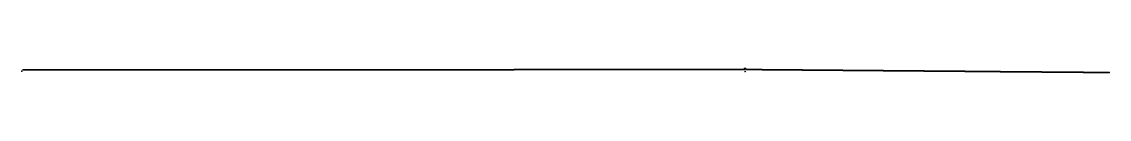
# Model space of a CAD drawing. Header units: metres. Extents: x 0 to 360, y 2 to 7054.
# Drawn here: x 0 to 22.49, y 42.11 to 42.19 of the extents above; entities that cross this region are included whole.
import ezdxf

# ---------------------------------------------------------------- set-up
doc = ezdxf.new("R2010")
doc.units = ezdxf.units.M

msp = doc.modelspace()

# ---------------------------------------------------------------- linework, layer by layer
for p in [(0, 42.137), (0.03, 42.165), (0.04, 42.165), (0.05, 42.165), (0.06, 42.165), (0.07, 42.165), (0.08, 42.165), (0.09, 42.165), (0.1, 42.165), (0.11, 42.165), (0.12, 42.165), (0.13, 42.165), (0.14, 42.165), (0.15, 42.165), (0.16, 42.165), (0.17, 42.165), (0.18, 42.165), (0.19, 42.165), (0.2, 42.165), (0.21, 42.165), (0.22, 42.165), (0.229, 42.165), (0.239, 42.165), (0.249, 42.165), (0.259, 42.165), (0.269, 42.165), (0.279, 42.165), (0.289, 42.165), (0.299, 42.165), (0.309, 42.165), (0.319, 42.165), (0.329, 42.165), (0.339, 42.165), (0.349, 42.165), (0.359, 42.165), (0.369, 42.165), (0.379, 42.165), (0.389, 42.165), (0.399, 42.165), (0.409, 42.165), (0.419, 42.165), (0.429, 42.165), (0.439, 42.165), (0.449, 42.165), (0.459, 42.165), (0.469, 42.165), (0.479, 42.165), (0.489, 42.165), (0.499, 42.165), (0.509, 42.165), (0.519, 42.165), (0.529, 42.165), (0.539, 42.165), (0.549, 42.165), (0.559, 42.165), (0.569, 42.165), (0.579, 42.165), (0.589, 42.165), (0.599, 42.165), (0.609, 42.165), (0.619, 42.165), (0.629, 42.165), (0.639, 42.165), (0.649, 42.165), (0.659, 42.165), (0.669, 42.165), (0.678, 42.165), (0.688, 42.165), (0.698, 42.165), (0.708, 42.165), (0.718, 42.165), (0.728, 42.165), (0.738, 42.165), (0.748, 42.165), (0.758, 42.165), (0.768, 42.165), (0.778, 42.165), (0.788, 42.165), (0.798, 42.165), (0.808, 42.165), (0.818, 42.165), (0.828, 42.165), (0.838, 42.165), (0.848, 42.165), (0.858, 42.165), (0.868, 42.165), (0.878, 42.165), (0.888, 42.165), (0.898, 42.165), (0.908, 42.165), (0.918, 42.165), (0.928, 42.165), (0.938, 42.165), (0.948, 42.165), (0.958, 42.165), (0.968, 42.165), (0.978, 42.165), (0.988, 42.165), (0.998, 42.165), (1.008, 42.165), (1.018, 42.165), (1.028, 42.165), (1.038, 42.165), (1.048, 42.165), (1.058, 42.165), (1.068, 42.165), (1.078, 42.165), (1.088, 42.165), (1.098, 42.165), (1.108, 42.165), (1.118, 42.165), (1.128, 42.165), (1.137, 42.165), (1.147, 42.165), (1.157, 42.165), (1.167, 42.165), (1.177, 42.165), (1.187, 42.165), (1.197, 42.165), (1.207, 42.165), (1.217, 42.165), (1.227, 42.165), (1.237, 42.165), (1.247, 42.165), (1.257, 42.165), (1.267, 42.165), (1.277, 42.165), (1.287, 42.165), (1.297, 42.165), (1.307, 42.165), (1.317, 42.165), (1.327, 42.165), (1.337, 42.165), (1.347, 42.165), (1.357, 42.165), (1.367, 42.165), (1.377, 42.165), (1.387, 42.165), (1.397, 42.165), (1.407, 42.165), (1.417, 42.165), (1.427, 42.165), (1.437, 42.165), (1.447, 42.165), (1.457, 42.165), (1.467, 42.165), (1.477, 42.165), (1.487, 42.165), (1.497, 42.165), (1.507, 42.165), (1.517, 42.165), (1.527, 42.165), (1.537, 42.165), (1.547, 42.165), (1.557, 42.165), (1.567, 42.165), (1.577, 42.165), (1.586, 42.165), (1.596, 42.165), (1.606, 42.165), (1.616, 42.165), (1.626, 42.165), (1.636, 42.165), (1.646, 42.165), (1.656, 42.165), (1.666, 42.165), (1.676, 42.165), (1.686, 42.165), (1.696, 42.165), (1.706, 42.165), (1.716, 42.165), (1.726, 42.165), (1.736, 42.165), (1.746, 42.165), (1.756, 42.165), (1.766, 42.165), (1.776, 42.165), (1.786, 42.165), (1.796, 42.165), (1.806, 42.165), (1.816, 42.165), (1.826, 42.165), (1.836, 42.165), (1.846, 42.165), (1.856, 42.165), (1.866, 42.165), (1.876, 42.165), (1.886, 42.165), (1.896, 42.165), (1.906, 42.165), (1.916, 42.165), (1.926, 42.165), (1.936, 42.165), (1.946, 42.165), (1.956, 42.165), (1.966, 42.165), (1.976, 42.165), (1.986, 42.165), (1.996, 42.165), (2.006, 42.165), (2.016, 42.165), (2.026, 42.165), (2.035, 42.165), (2.045, 42.165), (2.055, 42.165), (2.065, 42.165), (2.075, 42.165), (2.085, 42.165), (2.095, 42.165), (2.105, 42.165), (2.115, 42.165), (2.125, 42.165), (2.135, 42.165), (2.145, 42.165), (2.155, 42.165), (2.165, 42.165), (2.175, 42.165), (2.185, 42.165), (2.195, 42.165), (2.205, 42.165), (2.215, 42.165), (2.225, 42.165), (2.235, 42.165), (2.245, 42.165), (2.255, 42.165), (2.265, 42.165), (2.275, 42.165), (2.285, 42.165), (2.295, 42.165), (2.305, 42.165), (2.315, 42.165), (2.325, 42.165), (2.335, 42.165), (2.345, 42.165), (2.355, 42.165), (2.365, 42.165), (2.375, 42.165), (2.385, 42.165), (2.395, 42.165), (2.405, 42.165), (2.415, 42.165), (2.425, 42.165), (2.435, 42.165), (2.445, 42.165), (2.455, 42.165), (2.465, 42.165), (2.475, 42.165), (2.484, 42.165), (2.494, 42.165), (2.504, 42.165), (2.514, 42.165), (2.524, 42.165), (2.534, 42.165), (2.544, 42.165), (2.554, 42.165), (2.564, 42.165), (2.574, 42.165), (2.584, 42.165), (2.594, 42.165), (2.604, 42.165), (2.614, 42.165), (2.624, 42.165), (2.634, 42.165), (2.644, 42.165), (2.654, 42.165), (2.664, 42.165), (2.674, 42.165), (2.684, 42.165), (2.694, 42.165), (2.704, 42.165), (2.714, 42.165), (2.724, 42.165), (2.734, 42.165), (2.744, 42.165), (2.754, 42.165), (2.764, 42.165), (2.774, 42.165), (2.784, 42.165), (2.794, 42.165), (2.804, 42.165), (2.814, 42.165), (2.824, 42.165), (2.834, 42.165), (2.844, 42.165), (2.854, 42.165), (2.864, 42.165), (2.874, 42.165), (2.884, 42.165), (2.894, 42.165), (2.904, 42.165), (2.914, 42.165), (2.924, 42.165), (2.933, 42.165), (2.943, 42.165), (2.953, 42.165), (2.963, 42.165), (2.973, 42.165), (2.983, 42.165), (2.993, 42.165), (3.003, 42.165), (3.013, 42.165), (3.023, 42.165), (3.033, 42.165), (3.043, 42.165), (3.053, 42.165), (3.063, 42.165), (3.073, 42.165), (3.083, 42.165), (3.093, 42.165), (3.103, 42.165), (3.113, 42.165), (3.123, 42.165), (3.133, 42.165), (3.143, 42.165), (3.153, 42.165), (3.163, 42.165), (3.173, 42.165), (3.183, 42.165), (3.193, 42.165), (3.203, 42.165), (3.213, 42.165), (3.223, 42.165), (3.233, 42.165), (3.243, 42.165), (3.253, 42.165), (3.263, 42.165), (3.273, 42.165), (3.283, 42.165), (3.293, 42.165), (3.303, 42.165), (3.313, 42.165), (3.323, 42.165), (3.333, 42.165), (3.343, 42.165), (3.353, 42.165), (3.363, 42.165), (3.373, 42.165), (3.383, 42.165), (3.392, 42.165), (3.402, 42.165), (3.412, 42.165), (3.422, 42.165), (3.432, 42.165), (3.442, 42.165), (3.452, 42.165), (3.462, 42.165), (3.472, 42.165), (3.482, 42.165), (3.492, 42.165), (3.502, 42.165), (3.512, 42.165), (3.522, 42.165), (3.532, 42.165), (3.542, 42.165), (3.552, 42.165), (3.562, 42.165), (3.572, 42.165), (3.582, 42.165), (3.592, 42.165), (3.602, 42.165), (3.612, 42.165), (3.622, 42.165), (3.632, 42.165), (3.642, 42.165), (3.652, 42.165), (3.662, 42.165), (3.672, 42.165), (3.682, 42.165), (3.692, 42.165), (3.702, 42.165), (3.712, 42.165), (3.722, 42.165), (3.732, 42.165), (3.742, 42.165), (3.752, 42.165), (3.762, 42.165), (3.772, 42.165), (3.782, 42.165), (3.792, 42.165), (3.802, 42.165), (3.812, 42.165), (3.822, 42.165), (3.832, 42.165), (3.841, 42.165), (3.851, 42.165), (3.861, 42.165), (3.871, 42.165), (3.881, 42.165), (3.891, 42.165), (3.901, 42.165), (3.911, 42.165), (3.921, 42.165), (3.931, 42.165), (3.941, 42.165), (3.951, 42.165), (3.961, 42.165), (3.971, 42.165), (3.981, 42.165), (3.991, 42.165), (4.001, 42.165), (4.011, 42.165), (4.021, 42.165), (4.031, 42.165), (4.041, 42.165), (4.051, 42.165), (4.061, 42.165), (4.071, 42.165), (4.081, 42.165), (4.091, 42.165), (4.101, 42.165), (4.111, 42.165), (4.121, 42.165), (4.131, 42.165), (4.141, 42.165), (4.151, 42.165), (4.161, 42.165), (4.171, 42.165), (4.181, 42.165), (4.191, 42.165), (4.201, 42.165), (4.211, 42.165), (4.221, 42.165), (4.231, 42.165), (4.241, 42.165), (4.251, 42.165), (4.261, 42.165), (4.271, 42.165), (4.281, 42.165), (4.29, 42.165), (4.3, 42.165), (4.31, 42.165), (4.32, 42.165), (4.33, 42.165), (4.34, 42.165), (4.35, 42.165), (4.36, 42.165), (4.37, 42.165), (4.38, 42.165), (4.39, 42.165), (4.4, 42.165), (4.41, 42.165), (4.42, 42.165), (4.43, 42.165), (4.44, 42.165), (4.45, 42.165), (4.46, 42.165), (4.47, 42.165), (4.48, 42.165), (4.49, 42.165), (4.5, 42.165), (4.51, 42.165), (4.52, 42.165), (4.53, 42.165), (4.54, 42.165), (4.55, 42.165), (4.56, 42.165), (4.57, 42.165), (4.58, 42.165), (4.59, 42.165), (4.6, 42.165), (4.61, 42.165), (4.62, 42.165), (4.63, 42.165), (4.64, 42.165), (4.65, 42.165), (4.66, 42.165), (4.67, 42.165), (4.68, 42.165), (4.69, 42.165), (4.7, 42.165), (4.71, 42.165), (4.72, 42.165), (4.73, 42.165), (4.739, 42.165), (4.749, 42.165), (4.759, 42.165), (4.769, 42.165), (4.779, 42.165), (4.789, 42.165), (4.799, 42.165), (4.809, 42.165), (4.819, 42.165), (4.829, 42.165), (4.839, 42.165), (4.849, 42.165), (4.859, 42.165), (4.869, 42.165), (4.879, 42.165), (4.889, 42.165), (4.899, 42.165), (4.909, 42.165), (4.919, 42.165), (4.929, 42.165), (4.939, 42.166), (4.949, 42.166), (4.959, 42.166), (4.969, 42.166), (4.979, 42.166), (4.989, 42.166), (4.999, 42.166), (5.009, 42.166), (5.019, 42.166), (5.029, 42.166), (5.039, 42.166), (5.049, 42.166), (5.059, 42.166), (5.069, 42.166), (5.079, 42.166), (5.089, 42.166), (5.099, 42.166), (5.109, 42.166), (5.119, 42.166), (5.129, 42.166), (5.139, 42.166), (5.149, 42.166), (5.159, 42.166), (5.169, 42.166), (5.179, 42.166), (5.189, 42.166), (5.198, 42.166), (5.208, 42.166), (5.218, 42.166), (5.228, 42.166), (5.238, 42.166), (5.248, 42.166), (5.258, 42.166), (5.268, 42.166), (5.278, 42.166), (5.288, 42.166), (5.298, 42.166), (5.308, 42.166), (5.318, 42.166), (5.328, 42.166), (5.338, 42.166), (5.348, 42.166), (5.358, 42.166), (5.368, 42.166), (5.378, 42.166), (5.388, 42.166), (5.398, 42.166), (5.408, 42.166), (5.418, 42.166), (5.428, 42.166), (5.438, 42.166), (5.448, 42.166), (5.458, 42.166), (5.468, 42.166), (5.478, 42.166), (5.488, 42.166), (5.498, 42.166), (5.508, 42.166), (5.518, 42.166), (5.528, 42.166), (5.538, 42.166), (5.548, 42.166), (5.558, 42.166), (5.568, 42.166), (5.578, 42.166), (5.588, 42.166), (5.598, 42.166), (5.608, 42.166), (5.618, 42.166), (5.628, 42.166), (5.638, 42.166), (5.647, 42.166), (5.657, 42.166), (5.667, 42.166), (5.677, 42.166), (5.687, 42.166), (5.697, 42.166), (5.707, 42.166), (5.717, 42.166), (5.727, 42.166), (5.737, 42.166), (5.747, 42.166), (5.757, 42.166), (5.767, 42.166), (5.777, 42.166), (5.787, 42.166), (5.797, 42.166), (5.807, 42.166), (5.817, 42.166), (5.827, 42.166), (5.837, 42.166), (5.847, 42.166), (5.857, 42.166), (5.867, 42.166), (5.877, 42.166), (5.887, 42.166), (5.897, 42.166), (5.907, 42.166), (5.917, 42.166), (5.927, 42.166), (5.937, 42.166), (5.947, 42.166), (5.957, 42.166), (5.967, 42.166), (5.977, 42.166), (5.987, 42.166), (5.997, 42.166), (6.007, 42.166), (6.017, 42.166), (6.027, 42.166), (6.037, 42.166), (6.047, 42.166), (6.057, 42.166), (6.067, 42.166), (6.077, 42.166), (6.087, 42.166), (6.096, 42.166), (6.106, 42.166), (6.116, 42.166), (6.126, 42.166), (6.136, 42.166), (6.146, 42.166), (6.156, 42.166), (6.166, 42.166), (6.176, 42.166), (6.186, 42.166), (6.196, 42.166), (6.206, 42.166), (6.216, 42.166), (6.226, 42.166), (6.236, 42.166), (6.246, 42.166), (6.256, 42.166), (6.266, 42.166), (6.276, 42.166), (6.286, 42.166), (6.296, 42.166), (6.306, 42.166), (6.316, 42.166), (6.326, 42.166), (6.336, 42.166), (6.346, 42.166), (6.356, 42.166), (6.366, 42.166), (6.376, 42.166), (6.386, 42.166), (6.396, 42.166), (6.406, 42.166), (6.416, 42.166), (6.426, 42.166), (6.436, 42.166), (6.446, 42.166), (6.456, 42.166), (6.466, 42.166), (6.476, 42.166), (6.486, 42.166), (6.496, 42.166), (6.506, 42.166), (6.516, 42.166), (6.526, 42.166), (6.536, 42.166), (6.545, 42.166), (6.555, 42.166), (6.565, 42.166), (6.575, 42.166), (6.585, 42.166), (6.595, 42.166), (6.605, 42.166), (6.615, 42.166), (6.625, 42.166), (6.635, 42.166), (6.645, 42.166), (6.655, 42.166), (6.665, 42.166), (6.675, 42.166), (6.685, 42.166), (6.695, 42.166), (6.705, 42.166), (6.715, 42.166), (6.725, 42.166), (6.735, 42.166), (6.745, 42.166), (6.755, 42.166), (6.765, 42.166), (6.775, 42.166), (6.785, 42.166), (6.795, 42.166), (6.805, 42.166), (6.815, 42.166), (6.825, 42.166), (6.835, 42.166), (6.845, 42.166), (6.855, 42.166), (6.865, 42.166), (6.875, 42.166), (6.885, 42.166), (6.895, 42.166), (6.905, 42.166), (6.915, 42.166), (6.925, 42.166), (6.935, 42.166), (6.945, 42.166), (6.955, 42.166), (6.965, 42.166), (6.975, 42.166), (6.985, 42.166), (6.995, 42.166), (7.004, 42.166), (7.014, 42.166), (7.024, 42.166), (7.034, 42.166), (7.044, 42.166), (7.054, 42.166), (7.064, 42.166), (7.074, 42.166), (7.084, 42.166), (7.094, 42.166), (7.104, 42.166), (7.114, 42.166), (7.124, 42.166), (7.134, 42.166), (7.144, 42.166), (7.154, 42.166), (7.164, 42.166), (7.174, 42.166), (7.184, 42.166), (7.194, 42.166), (7.204, 42.166), (7.214, 42.166), (7.224, 42.166), (7.234, 42.166), (7.244, 42.166), (7.254, 42.166), (7.264, 42.166), (7.274, 42.166), (7.284, 42.166), (7.294, 42.166), (7.304, 42.166), (7.314, 42.166), (7.324, 42.166), (7.334, 42.166), (7.344, 42.166), (7.354, 42.166), (7.364, 42.166), (7.374, 42.166), (7.384, 42.166), (7.394, 42.166), (7.404, 42.166), (7.414, 42.166), (7.424, 42.166), (7.434, 42.166), (7.444, 42.166), (7.453, 42.166), (7.463, 42.166), (7.473, 42.166), (7.483, 42.166), (7.493, 42.166), (7.503, 42.166), (7.513, 42.166), (7.523, 42.166), (7.533, 42.166), (7.543, 42.166), (7.553, 42.166), (7.563, 42.166), (7.573, 42.166), (7.583, 42.166), (7.593, 42.166), (7.603, 42.166), (7.613, 42.166), (7.623, 42.166), (7.633, 42.166), (7.643, 42.166), (7.653, 42.166), (7.663, 42.166), (7.673, 42.166), (7.683, 42.166), (7.693, 42.166), (7.703, 42.166), (7.713, 42.166), (7.723, 42.166), (7.733, 42.166), (7.743, 42.166), (7.753, 42.166), (7.763, 42.166), (7.773, 42.166), (7.783, 42.166), (7.793, 42.166), (7.803, 42.166), (7.813, 42.166), (7.823, 42.166), (7.833, 42.166), (7.843, 42.166), (7.853, 42.166), (7.863, 42.166), (7.873, 42.166), (7.883, 42.166), (7.893, 42.166), (7.902, 42.166), (7.912, 42.166), (7.922, 42.166), (7.932, 42.166), (7.942, 42.166), (7.952, 42.166), (7.962, 42.166), (7.972, 42.166), (7.982, 42.167), (7.992, 42.167), (8.002, 42.167), (8.012, 42.167), (8.022, 42.167), (8.032, 42.167), (8.042, 42.167), (8.052, 42.167), (8.062, 42.167), (8.072, 42.167), (8.082, 42.167), (8.092, 42.167), (8.102, 42.167), (8.112, 42.167), (8.122, 42.167), (8.132, 42.167), (8.142, 42.167), (8.152, 42.167), (8.162, 42.167), (8.172, 42.167), (8.182, 42.167), (8.192, 42.167), (8.202, 42.167), (8.212, 42.167), (8.222, 42.167), (8.232, 42.167), (8.242, 42.167), (8.252, 42.167), (8.262, 42.167), (8.272, 42.167), (8.282, 42.167), (8.292, 42.167), (8.302, 42.167), (8.312, 42.167), (8.322, 42.167), (8.332, 42.167), (8.342, 42.167), (8.351, 42.167), (8.361, 42.167), (8.371, 42.167), (8.381, 42.167), (8.391, 42.167), (8.401, 42.167), (8.411, 42.167), (8.421, 42.167), (8.431, 42.167), (8.441, 42.167), (8.451, 42.167), (8.461, 42.167), (8.471, 42.167), (8.481, 42.167), (8.491, 42.167), (8.501, 42.167), (8.511, 42.167), (8.521, 42.167), (8.531, 42.167), (8.541, 42.167), (8.551, 42.167), (8.561, 42.167), (8.571, 42.167), (8.581, 42.167), (8.591, 42.167), (8.601, 42.167), (8.611, 42.167), (8.621, 42.167), (8.631, 42.167), (8.641, 42.167), (8.651, 42.167), (8.661, 42.167), (8.671, 42.167), (8.681, 42.167), (8.691, 42.167), (8.701, 42.167), (8.711, 42.167), (8.721, 42.167), (8.731, 42.167), (8.741, 42.167), (8.751, 42.167), (8.761, 42.167), (8.771, 42.167), (8.781, 42.167), (8.791, 42.167), (8.8, 42.167), (8.81, 42.167), (8.82, 42.167), (8.83, 42.167), (8.84, 42.167), (8.85, 42.167), (8.86, 42.167), (8.87, 42.167), (8.88, 42.167), (8.89, 42.167), (8.9, 42.167), (8.91, 42.167), (8.92, 42.167), (8.93, 42.167), (8.94, 42.167), (8.95, 42.167), (8.96, 42.167), (8.97, 42.167), (8.98, 42.167), (8.99, 42.167), (9, 42.167), (9.01, 42.167), (9.02, 42.167), (9.03, 42.167), (9.04, 42.167), (9.05, 42.167), (9.06, 42.167), (9.07, 42.167), (9.08, 42.167), (9.09, 42.167), (9.1, 42.167), (9.11, 42.167), (9.12, 42.167), (9.13, 42.167), (9.14, 42.167), (9.15, 42.167), (9.16, 42.167), (9.17, 42.167), (9.18, 42.167), (9.19, 42.167), (9.2, 42.167), (9.21, 42.167), (9.22, 42.167), (9.23, 42.167), (9.24, 42.167), (9.25, 42.167), (9.259, 42.167), (9.269, 42.167), (9.279, 42.167), (9.289, 42.167), (9.299, 42.167), (9.309, 42.167), (9.319, 42.167), (9.329, 42.167), (9.339, 42.167), (9.349, 42.167), (9.359, 42.167), (9.369, 42.167), (9.379, 42.167), (9.389, 42.167), (9.399, 42.167), (9.409, 42.167), (9.419, 42.167), (9.429, 42.167), (9.439, 42.167), (9.449, 42.167), (9.459, 42.167), (9.469, 42.167), (9.479, 42.167), (9.489, 42.167), (9.499, 42.167), (9.509, 42.167), (9.519, 42.167), (9.529, 42.167), (9.539, 42.167), (9.549, 42.167), (9.559, 42.167), (9.569, 42.167), (9.579, 42.167), (9.589, 42.167), (9.599, 42.167), (9.609, 42.167), (9.619, 42.167), (9.629, 42.167), (9.639, 42.167), (9.649, 42.167), (9.659, 42.167), (9.669, 42.167), (9.679, 42.167), (9.689, 42.167), (9.699, 42.167), (9.708, 42.167), (9.718, 42.167), (9.728, 42.167), (9.738, 42.167), (9.748, 42.167), (9.758, 42.167), (9.768, 42.167), (9.778, 42.167), (9.788, 42.167), (9.798, 42.167), (9.808, 42.167), (9.818, 42.167), (9.828, 42.167), (9.838, 42.167), (9.848, 42.167), (9.858, 42.167), (9.868, 42.167), (9.878, 42.167), (9.888, 42.167), (9.898, 42.167), (9.908, 42.167), (9.918, 42.167), (9.928, 42.167), (9.938, 42.167), (9.948, 42.167), (9.958, 42.167), (9.968, 42.167), (9.978, 42.167), (9.988, 42.167), (9.998, 42.167), (10.008, 42.167), (10.018, 42.167), (10.028, 42.167), (10.038, 42.167), (10.048, 42.167), (10.058, 42.167), (10.068, 42.167), (10.078, 42.167), (10.088, 42.167), (10.098, 42.167), (10.108, 42.167), (10.118, 42.167), (10.128, 42.167), (10.138, 42.167), (10.148, 42.167), (10.157, 42.167), (10.167, 42.167), (10.177, 42.167), (10.187, 42.168), (10.197, 42.168), (10.207, 42.168), (10.217, 42.168), (10.227, 42.168), (10.237, 42.168), (10.247, 42.168), (10.257, 42.168), (10.267, 42.168), (10.277, 42.168), (10.287, 42.168), (10.297, 42.168), (10.307, 42.168), (10.317, 42.168), (10.327, 42.168), (10.337, 42.168), (10.347, 42.168), (10.357, 42.168), (10.367, 42.168), (10.377, 42.168), (10.387, 42.168), (10.397, 42.168), (10.407, 42.168), (10.417, 42.168), (10.427, 42.168), (10.437, 42.168), (10.447, 42.168), (10.457, 42.168), (10.467, 42.168), (10.477, 42.168), (10.487, 42.168), (10.497, 42.168), (10.507, 42.168), (10.517, 42.168), (10.527, 42.168), (10.537, 42.168), (10.547, 42.168), (10.557, 42.168), (10.567, 42.168), (10.577, 42.168), (10.587, 42.168), (10.597, 42.168), (10.606, 42.168), (10.616, 42.168), (10.626, 42.168), (10.636, 42.168), (10.646, 42.168), (10.656, 42.168), (10.666, 42.168), (10.676, 42.168), (10.686, 42.168), (10.696, 42.168), (10.706, 42.168), (10.716, 42.168), (10.726, 42.168), (10.736, 42.168), (10.746, 42.168), (10.756, 42.168), (10.766, 42.168), (10.776, 42.168), (10.786, 42.168), (10.796, 42.168), (10.806, 42.168), (10.816, 42.168), (10.826, 42.168), (10.836, 42.168), (10.846, 42.168), (10.856, 42.168), (10.866, 42.168), (10.876, 42.168), (10.886, 42.168), (10.896, 42.168), (10.906, 42.168), (10.916, 42.168), (10.926, 42.168), (10.936, 42.168), (10.946, 42.168), (10.956, 42.168), (10.966, 42.168), (10.976, 42.168), (10.986, 42.168), (10.996, 42.168), (11.006, 42.168), (11.016, 42.168), (11.026, 42.168), (11.036, 42.168), (11.046, 42.168), (11.056, 42.168), (11.065, 42.168), (11.075, 42.168), (11.085, 42.168), (11.095, 42.168), (11.105, 42.168), (11.115, 42.168), (11.125, 42.168), (11.135, 42.168), (11.145, 42.168), (11.155, 42.168), (11.165, 42.168), (11.175, 42.168), (11.185, 42.168), (11.195, 42.168), (11.205, 42.168), (11.215, 42.168), (11.225, 42.168), (11.235, 42.168), (11.245, 42.168), (11.255, 42.168), (11.265, 42.168), (11.275, 42.168), (11.285, 42.168), (11.295, 42.168), (11.305, 42.168), (11.315, 42.168), (11.325, 42.168), (11.335, 42.168), (11.345, 42.168), (11.355, 42.168), (11.365, 42.168), (11.375, 42.168), (11.385, 42.168), (11.395, 42.168), (11.405, 42.168), (11.415, 42.168), (11.425, 42.168), (11.435, 42.168), (11.445, 42.168), (11.455, 42.168), (11.465, 42.168), (11.475, 42.168), (11.485, 42.168), (11.495, 42.168), (11.505, 42.168), (11.514, 42.168), (11.524, 42.168), (11.534, 42.168), (11.544, 42.168), (11.554, 42.168), (11.564, 42.168), (11.574, 42.168), (11.584, 42.168), (11.594, 42.168), (11.604, 42.168), (11.614, 42.168), (11.624, 42.168), (11.634, 42.168), (11.644, 42.168), (11.654, 42.168), (11.664, 42.168), (11.674, 42.168), (11.684, 42.168), (11.694, 42.168), (11.704, 42.168), (11.714, 42.168), (11.724, 42.168), (11.734, 42.168), (11.744, 42.168), (11.754, 42.168), (11.764, 42.168), (11.774, 42.168), (11.784, 42.168), (11.794, 42.168), (11.804, 42.168), (11.814, 42.168), (11.824, 42.168), (11.834, 42.168), (11.844, 42.168), (11.854, 42.168), (11.864, 42.168), (11.874, 42.168), (11.884, 42.168), (11.894, 42.168), (11.904, 42.168), (11.914, 42.168), (11.924, 42.168), (11.934, 42.168), (11.944, 42.168), (11.954, 42.168), (11.963, 42.168), (11.973, 42.168), (11.983, 42.168), (11.993, 42.169), (12.003, 42.169), (12.013, 42.169), (12.023, 42.169), (12.033, 42.169), (12.043, 42.169), (12.053, 42.169), (12.063, 42.169), (12.073, 42.169), (12.083, 42.169), (12.093, 42.169), (12.103, 42.169), (12.113, 42.169), (12.123, 42.169), (12.133, 42.169), (12.143, 42.169), (12.153, 42.169), (12.163, 42.169), (12.173, 42.169), (12.183, 42.169), (12.193, 42.169), (12.203, 42.169), (12.213, 42.169), (12.223, 42.169), (12.233, 42.169), (12.243, 42.169), (12.253, 42.169), (12.263, 42.169), (12.273, 42.169), (12.283, 42.169), (12.293, 42.169), (12.303, 42.169), (12.313, 42.169), (12.323, 42.169), (12.333, 42.169), (12.343, 42.169), (12.353, 42.169), (12.363, 42.169), (12.373, 42.169), (12.383, 42.169), (12.393, 42.169), (12.403, 42.169), (12.412, 42.169), (12.422, 42.169), (12.432, 42.169), (12.442, 42.169), (12.452, 42.169), (12.462, 42.169), (12.472, 42.169), (12.482, 42.169), (12.492, 42.169), (12.502, 42.169), (12.512, 42.169), (12.522, 42.169), (12.532, 42.169), (12.542, 42.169), (12.552, 42.169), (12.562, 42.169), (12.572, 42.169), (12.582, 42.169), (12.592, 42.169), (12.602, 42.169), (12.612, 42.169), (12.622, 42.169), (12.632, 42.169), (12.642, 42.169), (12.652, 42.169), (12.662, 42.169), (12.672, 42.169), (12.682, 42.169), (12.692, 42.169), (12.702, 42.169), (12.712, 42.169), (12.722, 42.169), (12.732, 42.169), (12.742, 42.169), (12.752, 42.169), (12.762, 42.169), (12.772, 42.169), (12.782, 42.169), (12.792, 42.169), (12.802, 42.169), (12.812, 42.169), (12.822, 42.169), (12.832, 42.169), (12.842, 42.169), (12.852, 42.169), (12.861, 42.169), (12.871, 42.169), (12.881, 42.169), (12.891, 42.169), (12.901, 42.169), (12.911, 42.169), (12.921, 42.169), (12.931, 42.169), (12.941, 42.169), (12.951, 42.169), (12.961, 42.169), (12.971, 42.169), (12.981, 42.169), (12.991, 42.169), (13.001, 42.169), (13.011, 42.169), (13.021, 42.169), (13.031, 42.169), (13.041, 42.169), (13.051, 42.169), (13.061, 42.169), (13.071, 42.169), (13.081, 42.169), (13.091, 42.169), (13.101, 42.169), (13.111, 42.169), (13.121, 42.169), (13.131, 42.169), (13.141, 42.169), (13.151, 42.169), (13.161, 42.169), (13.171, 42.169), (13.181, 42.169), (13.191, 42.169), (13.201, 42.169), (13.211, 42.169), (13.221, 42.169), (13.231, 42.169), (13.241, 42.169), (13.251, 42.169), (13.261, 42.169), (13.271, 42.169), (13.281, 42.169), (13.291, 42.169), (13.301, 42.169), (13.311, 42.169), (13.32, 42.169), (13.33, 42.169), (13.34, 42.169), (13.35, 42.169), (13.36, 42.169), (13.37, 42.169), (13.38, 42.169), (13.39, 42.169), (13.4, 42.169), (13.41, 42.169), (13.42, 42.169), (13.43, 42.169), (13.44, 42.169), (13.45, 42.169), (13.46, 42.169), (13.47, 42.169), (13.48, 42.169), (13.49, 42.169), (13.5, 42.169), (13.51, 42.169), (13.52, 42.169), (13.53, 42.169), (13.54, 42.169), (13.55, 42.169), (13.56, 42.169), (13.57, 42.169), (13.58, 42.17), (13.59, 42.17), (13.6, 42.17), (13.61, 42.17), (13.62, 42.17), (13.63, 42.17), (13.64, 42.17), (13.65, 42.17), (13.66, 42.17), (13.67, 42.17), (13.68, 42.17), (13.69, 42.17), (13.7, 42.17), (13.71, 42.17), (13.72, 42.17), (13.73, 42.17), (13.74, 42.17), (13.75, 42.17), (13.76, 42.17), (13.769, 42.17), (13.779, 42.17), (13.789, 42.17), (13.799, 42.17), (13.809, 42.17), (13.819, 42.17), (13.829, 42.17), (13.839, 42.17), (13.849, 42.17), (13.859, 42.17), (13.869, 42.17), (13.879, 42.17), (13.889, 42.17), (13.899, 42.17), (13.909, 42.17), (13.919, 42.17), (13.929, 42.17), (13.939, 42.17), (13.949, 42.17), (13.959, 42.17), (13.969, 42.17), (13.979, 42.17), (13.989, 42.17), (13.999, 42.17), (14.009, 42.17), (14.019, 42.17), (14.029, 42.17), (14.039, 42.17), (14.049, 42.17), (14.059, 42.17), (14.069, 42.17), (14.079, 42.17), (14.089, 42.17), (14.099, 42.17), (14.109, 42.17), (14.119, 42.17), (14.129, 42.17), (14.139, 42.17), (14.149, 42.17), (14.159, 42.17), (14.169, 42.17), (14.179, 42.17), (14.189, 42.17), (14.199, 42.17), (14.209, 42.17), (14.218, 42.17), (14.228, 42.17), (14.238, 42.17), (14.248, 42.17), (14.258, 42.17), (14.268, 42.17), (14.278, 42.17), (14.288, 42.17), (14.298, 42.17), (14.308, 42.17), (14.318, 42.17), (14.328, 42.17), (14.338, 42.17), (14.348, 42.17), (14.358, 42.17), (14.368, 42.17), (14.378, 42.17), (14.388, 42.17), (14.398, 42.17), (14.408, 42.17), (14.418, 42.17), (14.428, 42.17), (14.438, 42.17), (14.448, 42.17), (14.458, 42.17), (14.468, 42.17), (14.478, 42.17), (14.488, 42.17), (14.498, 42.17), (14.508, 42.17), (14.518, 42.17), (14.528, 42.17), (14.538, 42.17), (14.548, 42.17), (14.558, 42.17), (14.568, 42.17), (14.578, 42.17), (14.588, 42.17), (14.598, 42.17), (14.608, 42.17), (14.618, 42.17), (14.628, 42.17), (14.638, 42.17), (14.648, 42.17), (14.658, 42.17), (14.667, 42.17), (14.677, 42.17), (14.687, 42.17), (14.697, 42.17), (14.707, 42.17), (14.717, 42.17), (14.727, 42.17), (14.737, 42.17), (14.747, 42.17), (14.757, 42.17), (14.767, 42.17), (14.777, 42.17), (14.787, 42.17), (14.797, 42.17), (14.807, 42.17), (14.817, 42.17), (14.827, 42.17), (14.837, 42.17), (14.847, 42.17), (14.857, 42.17), (14.867, 42.17), (14.877, 42.17), (14.887, 42.17), (14.897, 42.17), (14.907, 42.17), (14.917, 42.17), (14.927, 42.17), (14.937, 42.17), (14.947, 42.192), (14.957, 42.127), (14.967, 42.192), (14.977, 42.17), (14.987, 42.17), (14.997, 42.17), (15.007, 42.17), (15.017, 42.17), (15.027, 42.17), (15.037, 42.17), (15.047, 42.17), (15.057, 42.17), (15.067, 42.17), (15.077, 42.169), (15.087, 42.169), (15.097, 42.169), (15.107, 42.169), (15.117, 42.169), (15.127, 42.169), (15.137, 42.169), (15.146, 42.169), (15.156, 42.169), (15.166, 42.169), (15.176, 42.169), (15.186, 42.169), (15.196, 42.168), (15.206, 42.168), (15.216, 42.168), (15.226, 42.168), (15.236, 42.168), (15.246, 42.168), (15.256, 42.168), (15.266, 42.168), (15.276, 42.168), (15.286, 42.168), (15.296, 42.168), (15.306, 42.168), (15.316, 42.167), (15.326, 42.167), (15.336, 42.167), (15.346, 42.167), (15.356, 42.167), (15.366, 42.167), (15.376, 42.167), (15.386, 42.167), (15.396, 42.167), (15.406, 42.167), (15.416, 42.167), (15.426, 42.167), (15.436, 42.166), (15.446, 42.166), (15.456, 42.166), (15.466, 42.166), (15.476, 42.166), (15.486, 42.166), (15.496, 42.166), (15.506, 42.166), (15.516, 42.166), (15.526, 42.166), (15.536, 42.166), (15.546, 42.165), (15.556, 42.165), (15.566, 42.165), (15.576, 42.165), (15.586, 42.165), (15.596, 42.165), (15.606, 42.165), (15.616, 42.165), (15.626, 42.165), (15.636, 42.165), (15.646, 42.165), (15.656, 42.165), (15.666, 42.165), (15.676, 42.164), (15.685, 42.164), (15.695, 42.164), (15.705, 42.164), (15.715, 42.164), (15.725, 42.164), (15.735, 42.164), (15.745, 42.164), (15.755, 42.164), (15.765, 42.164), (15.775, 42.164), (15.785, 42.164), (15.795, 42.163), (15.805, 42.163), (15.815, 42.163), (15.825, 42.163), (15.835, 42.163), (15.845, 42.163), (15.855, 42.163), (15.865, 42.163), (15.875, 42.163), (15.885, 42.163), (15.895, 42.163), (15.905, 42.162), (15.915, 42.162), (15.925, 42.162), (15.935, 42.162), (15.945, 42.162), (15.955, 42.162), (15.965, 42.162), (15.975, 42.162), (15.985, 42.162), (15.995, 42.162), (16.005, 42.162), (16.015, 42.162), (16.025, 42.161), (16.035, 42.161), (16.045, 42.161), (16.055, 42.161), (16.065, 42.161), (16.075, 42.161), (16.085, 42.161), (16.095, 42.161), (16.105, 42.161), (16.115, 42.161), (16.125, 42.161), (16.135, 42.161), (16.145, 42.16), (16.155, 42.16), (16.165, 42.16), (16.175, 42.16), (16.185, 42.16), (16.195, 42.16), (16.205, 42.16), (16.215, 42.16), (16.225, 42.16), (16.235, 42.16), (16.245, 42.16), (16.254, 42.16), (16.264, 42.159), (16.274, 42.159), (16.284, 42.159), (16.294, 42.159), (16.304, 42.159), (16.314, 42.159), (16.324, 42.159), (16.334, 42.159), (16.344, 42.159), (16.354, 42.159), (16.364, 42.159), (16.374, 42.159), (16.384, 42.158), (16.394, 42.158), (16.404, 42.158), (16.414, 42.158), (16.424, 42.158), (16.434, 42.158), (16.444, 42.158), (16.454, 42.158), (16.464, 42.158), (16.474, 42.158), (16.484, 42.158), (16.494, 42.158), (16.504, 42.157), (16.514, 42.157), (16.524, 42.157), (16.534, 42.157), (16.544, 42.157), (16.554, 42.157), (16.564, 42.157), (16.574, 42.157), (16.584, 42.157), (16.594, 42.157), (16.604, 42.157), (16.614, 42.157), (16.624, 42.156), (16.634, 42.156), (16.644, 42.156), (16.654, 42.156), (16.664, 42.156), (16.674, 42.156), (16.684, 42.156), (16.694, 42.156), (16.704, 42.156), (16.714, 42.156), (16.724, 42.156), (16.734, 42.156), (16.744, 42.155), (16.754, 42.155), (16.764, 42.155), (16.774, 42.155), (16.784, 42.155), (16.794, 42.155), (16.804, 42.155), (16.814, 42.155), (16.824, 42.155), (16.834, 42.155), (16.844, 42.155), (16.854, 42.155), (16.863, 42.154), (16.873, 42.154), (16.883, 42.154), (16.893, 42.154), (16.903, 42.154), (16.913, 42.154), (16.923, 42.154), (16.933, 42.154), (16.943, 42.154), (16.953, 42.154), (16.963, 42.154), (16.973, 42.154), (16.983, 42.153), (16.993, 42.153), (17.003, 42.153), (17.013, 42.153), (17.023, 42.153), (17.033, 42.153), (17.043, 42.153), (17.053, 42.153), (17.063, 42.153), (17.073, 42.153), (17.083, 42.153), (17.093, 42.153), (17.103, 42.152), (17.113, 42.152), (17.123, 42.152), (17.133, 42.152), (17.143, 42.152), (17.153, 42.152), (17.163, 42.152), (17.173, 42.152), (17.183, 42.152), (17.193, 42.152), (17.203, 42.152), (17.213, 42.152), (17.223, 42.151), (17.233, 42.151), (17.243, 42.151), (17.253, 42.151), (17.263, 42.151), (17.273, 42.151), (17.283, 42.151), (17.293, 42.151), (17.303, 42.151), (17.313, 42.151), (17.323, 42.151), (17.333, 42.151), (17.343, 42.15), (17.353, 42.15), (17.363, 42.15), (17.373, 42.15), (17.383, 42.15), (17.393, 42.15), (17.403, 42.15), (17.413, 42.15), (17.423, 42.15), (17.433, 42.15), (17.443, 42.15), (17.453, 42.15), (17.463, 42.149), (17.473, 42.149), (17.483, 42.149), (17.493, 42.149), (17.503, 42.149), (17.512, 42.149), (17.522, 42.149), (17.532, 42.149), (17.542, 42.149), (17.552, 42.149), (17.562, 42.149), (17.572, 42.149), (17.582, 42.148), (17.592, 42.148), (17.602, 42.148), (17.612, 42.148), (17.622, 42.148), (17.632, 42.148), (17.642, 42.148), (17.652, 42.148), (17.662, 42.148), (17.672, 42.148), (17.682, 42.148), (17.692, 42.148), (17.702, 42.147), (17.712, 42.147), (17.722, 42.147), (17.732, 42.147), (17.742, 42.147), (17.752, 42.147), (17.762, 42.147), (17.772, 42.147), (17.782, 42.147), (17.792, 42.147), (17.802, 42.147), (17.812, 42.147), (17.822, 42.146), (17.832, 42.146), (17.842, 42.146), (17.852, 42.146), (17.862, 42.146), (17.872, 42.146), (17.882, 42.146), (17.892, 42.146), (17.902, 42.146), (17.912, 42.146), (17.922, 42.146), (17.932, 42.146), (17.942, 42.145), (17.952, 42.145), (17.962, 42.145), (17.972, 42.145), (17.982, 42.145), (17.992, 42.145), (18.002, 42.145), (18.012, 42.145), (18.022, 42.145), (18.032, 42.145), (18.042, 42.145), (18.052, 42.145), (18.062, 42.144), (18.072, 42.144), (18.082, 42.144), (18.092, 42.144), (18.102, 42.144), (18.112, 42.144), (18.122, 42.144), (18.132, 42.144), (18.142, 42.144), (18.152, 42.144), (18.162, 42.144), (18.172, 42.144), (18.182, 42.143), (18.192, 42.143), (18.202, 42.143), (18.212, 42.143), (18.221, 42.143), (18.231, 42.143), (18.241, 42.143), (18.251, 42.143), (18.261, 42.143), (18.271, 42.143), (18.281, 42.143), (18.291, 42.143), (18.301, 42.142), (18.311, 42.142), (18.321, 42.142), (18.331, 42.142), (18.341, 42.142), (18.351, 42.142), (18.361, 42.142), (18.371, 42.142), (18.381, 42.142), (18.391, 42.142), (18.401, 42.142), (18.411, 42.142), (18.421, 42.141), (18.431, 42.141), (18.441, 42.141), (18.451, 42.141), (18.461, 42.141), (18.471, 42.141), (18.481, 42.141), (18.491, 42.141), (18.501, 42.141), (18.511, 42.141), (18.521, 42.141), (18.531, 42.141), (18.541, 42.14), (18.551, 42.14), (18.561, 42.14), (18.571, 42.14), (18.581, 42.14), (18.591, 42.14), (18.601, 42.14), (18.611, 42.14), (18.621, 42.14), (18.631, 42.14), (18.641, 42.14), (18.651, 42.14), (18.661, 42.139), (18.671, 42.139), (18.681, 42.139), (18.691, 42.139), (18.701, 42.139), (18.711, 42.139), (18.721, 42.139), (18.731, 42.139), (18.741, 42.139), (18.751, 42.139), (18.761, 42.139), (18.771, 42.139), (18.781, 42.138), (18.791, 42.138), (18.801, 42.138), (18.811, 42.138), (18.821, 42.138), (18.831, 42.138), (18.841, 42.138), (18.851, 42.138), (18.861, 42.138), (18.871, 42.138), (18.881, 42.138), (18.891, 42.138), (18.901, 42.138), (18.911, 42.137), (18.921, 42.137), (18.931, 42.137), (18.941, 42.137), (18.951, 42.137), (18.961, 42.137), (18.971, 42.137), (18.981, 42.137), (18.99, 42.137), (19, 42.137), (19.01, 42.137), (19.02, 42.137), (19.03, 42.136), (19.04, 42.136), (19.05, 42.136), (19.06, 42.136), (19.07, 42.136), (19.08, 42.136), (19.09, 42.136), (19.1, 42.136), (19.11, 42.136), (19.12, 42.136), (19.13, 42.136), (19.14, 42.136), (19.15, 42.135), (19.16, 42.135), (19.17, 42.135), (19.18, 42.135), (19.19, 42.135), (19.2, 42.135), (19.21, 42.135), (19.22, 42.135), (19.23, 42.135), (19.24, 42.135), (19.25, 42.135), (19.26, 42.135), (19.27, 42.134), (19.28, 42.134), (19.29, 42.134), (19.3, 42.134), (19.31, 42.134), (19.32, 42.134), (19.33, 42.134), (19.34, 42.134), (19.35, 42.134), (19.36, 42.134), (19.37, 42.134), (19.38, 42.134), (19.39, 42.133), (19.4, 42.133), (19.41, 42.133), (19.42, 42.133), (19.43, 42.133), (19.44, 42.133), (19.45, 42.133), (19.46, 42.133), (19.47, 42.133), (19.48, 42.133), (19.49, 42.133), (19.5, 42.133), (19.51, 42.132), (19.52, 42.132), (19.53, 42.132), (19.54, 42.132), (19.55, 42.132), (19.56, 42.132), (19.57, 42.132), (19.58, 42.132), (19.59, 42.132), (19.6, 42.132), (19.61, 42.132), (19.62, 42.132), (19.63, 42.131), (19.64, 42.131), (19.65, 42.131), (19.66, 42.131), (19.67, 42.131), (19.68, 42.131), (19.69, 42.131), (19.7, 42.131), (19.71, 42.131), (19.72, 42.131), (19.73, 42.131), (19.74, 42.131), (19.75, 42.131), (19.76, 42.13), (19.77, 42.13), (19.78, 42.13), (19.79, 42.13), (19.8, 42.13), (19.81, 42.13), (19.82, 42.13), (19.83, 42.13), (19.84, 42.13), (19.849, 42.13), (19.859, 42.13), (19.869, 42.13), (19.879, 42.129), (19.889, 42.129), (19.899, 42.129), (19.909, 42.129), (19.919, 42.129), (19.929, 42.129), (19.939, 42.129), (19.949, 42.129), (19.959, 42.129), (19.969, 42.129), (19.979, 42.129), (19.989, 42.129), (19.999, 42.128), (20.009, 42.128), (20.019, 42.128), (20.029, 42.128), (20.039, 42.128), (20.049, 42.128), (20.059, 42.128), (20.069, 42.128), (20.079, 42.128), (20.089, 42.128), (20.099, 42.128), (20.109, 42.128), (20.119, 42.127), (20.129, 42.127), (20.139, 42.127), (20.149, 42.127), (20.159, 42.127), (20.169, 42.127), (20.179, 42.127), (20.189, 42.127), (20.199, 42.127), (20.209, 42.127), (20.219, 42.127), (20.229, 42.127), (20.239, 42.126), (20.249, 42.126), (20.259, 42.126), (20.269, 42.126), (20.279, 42.126), (20.289, 42.126), (20.299, 42.126), (20.309, 42.126), (20.319, 42.126), (20.329, 42.126), (20.339, 42.126), (20.349, 42.126), (20.359, 42.126), (20.369, 42.125), (20.379, 42.125), (20.389, 42.125), (20.399, 42.125), (20.409, 42.125), (20.419, 42.125), (20.429, 42.125), (20.439, 42.125), (20.449, 42.125), (20.459, 42.125), (20.469, 42.125), (20.479, 42.125), (20.489, 42.124), (20.499, 42.124), (20.509, 42.124), (20.519, 42.124), (20.529, 42.124), (20.539, 42.124), (20.549, 42.124), (20.559, 42.124), (20.569, 42.124), (20.579, 42.124), (20.589, 42.124), (20.599, 42.124), (20.609, 42.123), (20.619, 42.123), (20.629, 42.123), (20.639, 42.123), (20.649, 42.123), (20.659, 42.123), (20.669, 42.123), (20.679, 42.123), (20.689, 42.123), (20.699, 42.123), (20.709, 42.123), (20.719, 42.123), (20.729, 42.122), (20.739, 42.122), (20.749, 42.122), (20.759, 42.122), (20.769, 42.122), (20.779, 42.122), (20.789, 42.122), (20.799, 42.122), (20.809, 42.122), (20.818, 42.122), (20.828, 42.122), (20.838, 42.122), (20.848, 42.121), (20.858, 42.121), (20.868, 42.121), (20.878, 42.121), (20.888, 42.121), (20.898, 42.121), (20.908, 42.121), (20.918, 42.121), (20.928, 42.121), (20.938, 42.121), (20.948, 42.121), (20.958, 42.121), (20.968, 42.121), (20.978, 42.12), (20.988, 42.12), (20.998, 42.12), (21.008, 42.12), (21.018, 42.12), (21.028, 42.12), (21.038, 42.12), (21.048, 42.12), (21.058, 42.12), (21.068, 42.12), (21.078, 42.12), (21.088, 42.12), (21.098, 42.119), (21.108, 42.119), (21.118, 42.119), (21.128, 42.119), (21.138, 42.119), (21.148, 42.119), (21.158, 42.119), (21.168, 42.119), (21.178, 42.119), (21.188, 42.119), (21.198, 42.119), (21.208, 42.119), (21.218, 42.118), (21.228, 42.118), (21.238, 42.118), (21.248, 42.118), (21.258, 42.118), (21.268, 42.118), (21.278, 42.118), (21.288, 42.118), (21.298, 42.118), (21.308, 42.118), (21.318, 42.118), (21.328, 42.118), (21.338, 42.117), (21.348, 42.117), (21.358, 42.117), (21.368, 42.117), (21.378, 42.117), (21.388, 42.117), (21.398, 42.117), (21.408, 42.117), (21.418, 42.117), (21.428, 42.117), (21.438, 42.117), (21.448, 42.117), (21.458, 42.117), (21.468, 42.116), (21.478, 42.116), (21.488, 42.116), (21.498, 42.116), (21.508, 42.116), (21.518, 42.116), (21.528, 42.116), (21.538, 42.116), (21.548, 42.116), (21.558, 42.116), (21.568, 42.116), (21.578, 42.116), (21.588, 42.115), (21.598, 42.115), (21.608, 42.115), (21.618, 42.115), (21.628, 42.115), (21.638, 42.115), (21.648, 42.115), (21.658, 42.115), (21.668, 42.115), (21.678, 42.115), (21.688, 42.115), (21.698, 42.115), (21.708, 42.114), (21.718, 42.114), (21.728, 42.114), (21.738, 42.114), (21.748, 42.114), (21.758, 42.114), (21.768, 42.114), (21.778, 42.114), (21.788, 42.114), (21.798, 42.114), (21.808, 42.114), (21.818, 42.114), (21.828, 42.114), (21.838, 42.113), (21.848, 42.113), (21.858, 42.113), (21.868, 42.113), (21.878, 42.113), (21.888, 42.113), (21.898, 42.113), (21.908, 42.113), (21.918, 42.113), (21.928, 42.113), (21.937, 42.113), (21.947, 42.113), (21.957, 42.112), (21.967, 42.112), (21.977, 42.112), (21.987, 42.112), (21.997, 42.112), (22.007, 42.112), (22.017, 42.112), (22.027, 42.112), (22.037, 42.112), (22.047, 42.112), (22.057, 42.112), (22.067, 42.112), (22.077, 42.111), (22.087, 42.111), (22.097, 42.111), (22.107, 42.111), (22.117, 42.111), (22.127, 42.111), (22.137, 42.111), (22.147, 42.111), (22.157, 42.111), (22.167, 42.111), (22.177, 42.111), (22.187, 42.111), (22.197, 42.11), (22.207, 42.11), (22.217, 42.11), (22.227, 42.11), (22.237, 42.11), (22.247, 42.11), (22.257, 42.11), (22.267, 42.11), (22.277, 42.11), (22.287, 42.11), (22.297, 42.11), (22.307, 42.11), (22.317, 42.11), (22.327, 42.109), (22.337, 42.109), (22.347, 42.109), (22.357, 42.109), (22.367, 42.109), (22.377, 42.109), (22.387, 42.109), (22.397, 42.109), (22.407, 42.109), (22.417, 42.109), (22.427, 42.109), (22.437, 42.109), (22.447, 42.108), (22.457, 42.108), (22.467, 42.108), (22.477, 42.108), (22.487, 42.108)]:
    msp.add_point(p)

doc.saveas('drawing.dxf')
